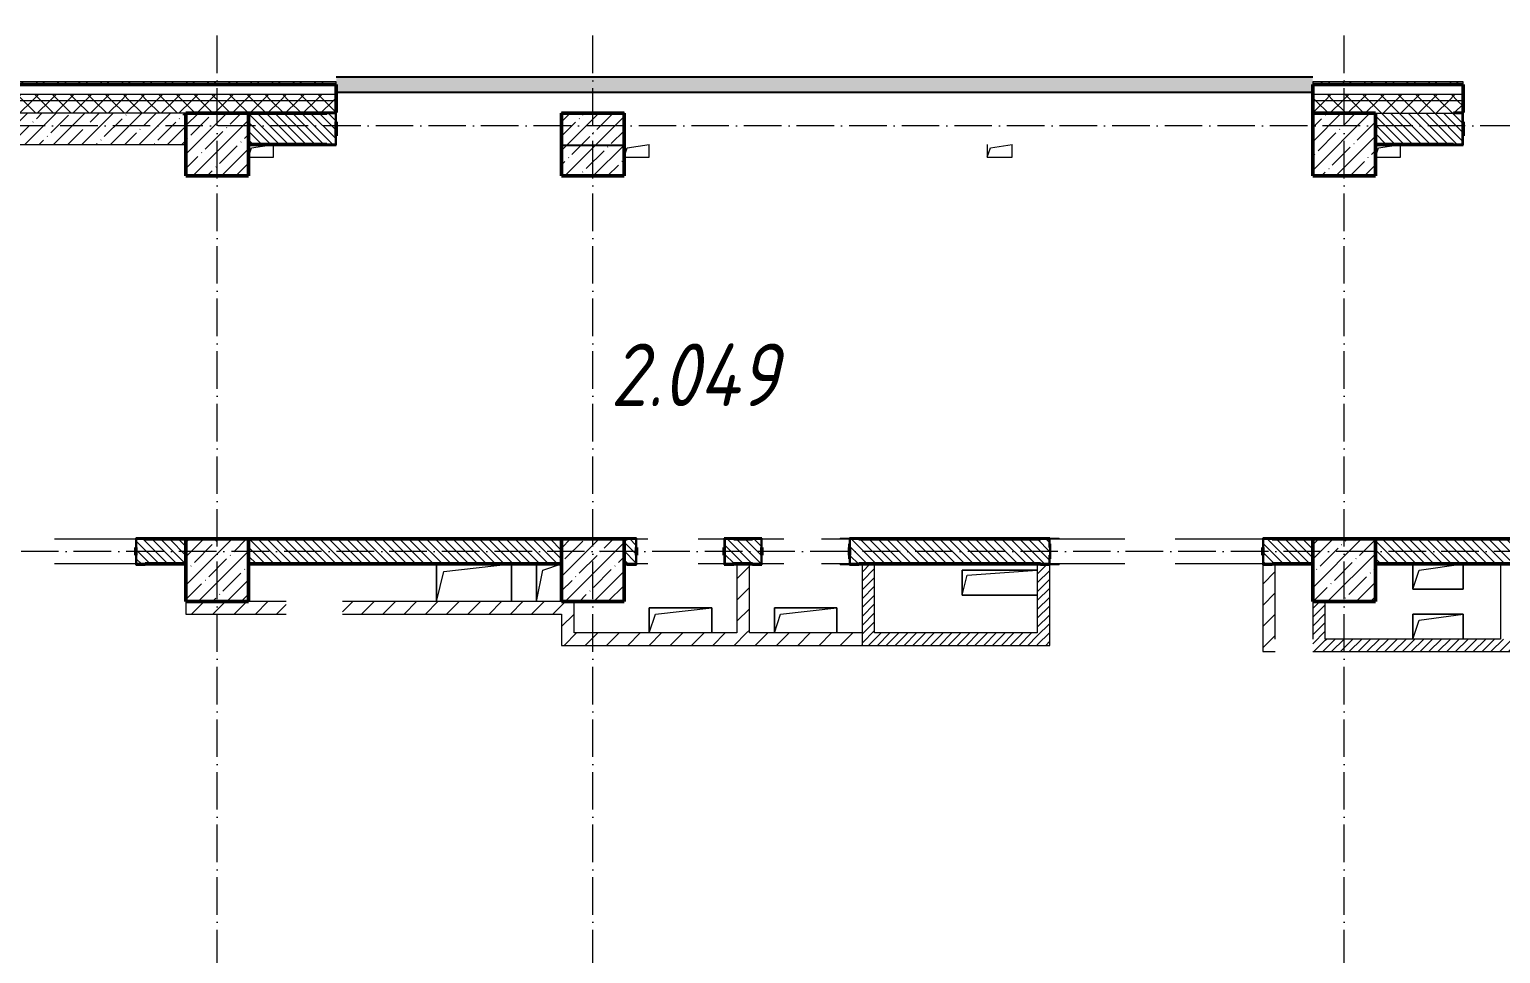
# Model space of a CAD drawing. Header units: millimetres. Extents: x -401725 to 250493, y 305116 to 802890.
# Drawn here: x 8958 to 20708, y 461785 to 469166 of the extents above; entities that cross this region are included whole.
import ezdxf

# ---------------------------------------------------------------- set-up
doc = ezdxf.new("R2010")
doc.units = ezdxf.units.MM
doc.linetypes.add('50_200_ШТРИХ_1Т_ш5_п1_п1_', pattern=[700, 500, -100, 0, -100])
doc.layers.add('$AUDIT_BAD_LAYER1', color=7, linetype='Continuous', plot=False)
for name, color, linetype, lineweight in [('A-FLOR-____-OTLN', 7, 'Continuous', 9), ('A-GENM-____-MCUT', 7, 'Continuous', 25), ('A-GENM-____-OTLN', 7, 'Continuous', 9), ('A-GENM-____-OTLN-1', 7, 'Continuous', 25), ('A-WALL-____-MCUT-1', 7, 'Continuous', 9), ('A-WALL-____-MCUT-2', 7, 'Continuous', 50), ('A-WALL-____-MCUT-3', 7, 'Continuous', 9), ('A-WALL-____-PATT-1', 7, 'Continuous', 9), ('A-WALL-FNSH-MCUT-1', 7, 'Continuous', 9), ('I-WALL-____-OTLN', 7, 'Continuous', 9), ('S-COLS-____-MCUT', 7, 'Continuous', 50), ('S-COLS-____-OTLN', 7, 'Continuous', 9), ('S-GRID-____-OTLN-1', 7, '50_200_ШТРИХ_1Т_ш5_п1_п1_', 9), ('Марки помещений', 7, 'Continuous', 9)]:
    doc.layers.add(name, color=color, linetype=linetype, lineweight=lineweight)
doc.styles.add('ISOCPEUR_I_3', font='isocpeui.ttf', dxfattribs={"width": 0.85, "height": 2.2})
pattern_1 = [(45, (-15591.66, 459015.94), (-70.71068, 70.71068), []), (135, (-15591.66, 459015.94), (-70.71068, -70.71068), [])]
pattern_2 = [(45, (-15591.66, 459015.94), (-114.04925, 114.04925), []), (45, (-15477.61, 459015.94), (-114.04925, 114.04925), [201.612, -40.322, 3.353, -36.97])]
pattern_3 = [(135, (-15591.663, 459015.94), (-35.35534, -35.35534), [])]
pattern_4 = [(45, (-15591.66, 459015.94), (-84.8528, 84.8528), [])]
pattern_5 = [(45, (-15591.663, 459015.94), (-35.35534, 35.35534), [])]

# ---------------------------------------------------------------- blocks, each defined once
blk = doc.blocks.new('BSC_Колонна _Прямоугольная - 500х500-V70-АР1_План отверстий 2 этажа в осях 1-64_А-ГГ')
at = {"layer": 'S-COLS-____-OTLN'}
h = blk.add_hatch(dxfattribs=at)
h.set_pattern_fill('FP_99', color=256, style=0, pattern_type=2)
h.set_pattern_definition([(45, (-29050, -5831.04), (-114.04925, 114.04925), []), (45, (-28935.95, -5831.04), (-114.04925, 114.04925), [201.613, -40.323, 3.353, -36.97])])
h.paths.add_polyline_path([(-250, -250), (250, -250), (250, 250), (-250, 250)], flags=0)
at = {"layer": 'S-COLS-____-MCUT'}
for p, q in [((250, 250), (-250, 250)), ((-250, 250), (-250, -250)), ((250, -250), (250, 250)), ((-250, -250), (250, -250))]:
    blk.add_line(p, q, dxfattribs=at)
blk = doc.blocks.new('BSC_Колонна _Прямоугольная - 500х500-V86-АР1_План отверстий 2 этажа в осях 1-64_А-ГГ')
at = {"layer": 'S-COLS-____-OTLN'}
h = blk.add_hatch(dxfattribs=at)
h.set_pattern_fill('FP_115', color=256, style=0, pattern_type=2)
h.set_pattern_definition([(45, (-26050, -5831.04), (-114.0493, 114.0493), []), (45, (-25935.95, -5831.04), (-114.0493, 114.0493), [201.613, -40.323, 3.353, -36.97])])
h.paths.add_polyline_path([(-250, -250), (250, -250), (250, 250), (-250, 250)], flags=0)
at = {"layer": 'S-COLS-____-MCUT'}
for p, q in [((250, 250), (-250, 250)), ((-250, 250), (-250, -250)), ((250, -250), (250, 250)), ((-250, -250), (250, -250))]:
    blk.add_line(p, q, dxfattribs=at)
blk = doc.blocks.new('BSC_Колонна _Прямоугольная - 500х500-V95-АР1_План отверстий 2 этажа в осях 1-64_А-ГГ')
at = {"layer": 'S-COLS-____-OTLN'}
h = blk.add_hatch(dxfattribs=at)
h.set_pattern_fill('FP_124', color=256, style=0, pattern_type=2)
h.set_pattern_definition([(45, (-35050, -5831.04), (-114.04925, 114.04925), []), (45, (-34935.95, -5831.04), (-114.04925, 114.04925), [201.613, -40.323, 3.353, -36.97])])
h.paths.add_polyline_path([(-250, -250), (250, -250), (250, 250), (-250, 250)], flags=0)
at = {"layer": 'S-COLS-____-MCUT'}
for p, q in [((250, 250), (-250, 250)), ((-250, 250), (-250, -250)), ((250, -250), (250, 250)), ((-250, -250), (250, -250))]:
    blk.add_line(p, q, dxfattribs=at)
blk = doc.blocks.new('BSC_Колонна _Прямоугольная - 500х500-V99-АР1_План отверстий 2 этажа в осях 1-64_А-ГГ')
at = {"layer": 'S-COLS-____-OTLN'}
h = blk.add_hatch(dxfattribs=at)
h.set_pattern_fill('FP_128', color=256, style=0, pattern_type=2)
h.set_pattern_definition([(45, (-26050, -9231.04), (-114.04925, 114.04925), []), (45, (-25935.95, -9231.04), (-114.04925, 114.04925), [201.613, -40.323, 3.353, -36.97])])
h.paths.add_polyline_path([(-250, -250), (250, -250), (250, 250), (-250, 250)], flags=0)
at = {"layer": 'S-COLS-____-MCUT'}
for p, q in [((250, 250), (-250, 250)), ((-250, 250), (-250, -250)), ((250, -250), (250, 250)), ((-250, -250), (250, -250))]:
    blk.add_line(p, q, dxfattribs=at)
blk = doc.blocks.new('Фахверк_СКБ_Уголок - 250_2700-27497298-АР1_План отверстий 2 этажа в осях 1-64_А-ГГ')
at = {"layer": 'A-GENM-____-MCUT'}
for p, q in [((200, 181), (125, 181)), ((125, 181), (125, 106)), ((131, 106), (131, 175)), ((131, 175), (200, 175)), ((200, 175), (200, 181)), ((125, 106), (131, 106)), ((131, -6), (125, -6)), ((125, -6), (125, -81)), ((125, -81), (200, -81)), ((131, -75), (131, -6)), ((200, -75), (131, -75)), ((200, -81), (200, -75))]:
    blk.add_line(p, q, dxfattribs=at)
blk = doc.blocks.new('Фахверк_СКБ_Уголок - 200_3960_зеркало-28268689-АР1_План отверстий 2 этажа в осях 1-64_А-ГГ')
at = {"layer": 'A-GENM-____-MCUT'}
for p, q in [((200, 156), (125, 156)), ((125, 156), (125, 81)), ((131, 81), (131, 150)), ((131, 150), (200, 150)), ((200, 150), (200, 156)), ((125, 81), (131, 81)), ((131, 19), (125, 19)), ((125, 19), (125, -56)), ((131, -50), (131, 19)), ((125, -56), (200, -56)), ((200, -50), (131, -50)), ((200, -56), (200, -50))]:
    blk.add_line(p, q, dxfattribs=at)
blk = doc.blocks.new('Фахверк_СКБ_Уголок - 200_3960-28268576-АР1_План отверстий 2 этажа в осях 1-64_А-ГГ')
at = {"layer": 'A-GENM-____-MCUT'}
for p, q in [((200, 156), (125, 156)), ((125, 156), (125, 81)), ((131, 81), (131, 150)), ((131, 150), (200, 150)), ((200, 150), (200, 156)), ((125, 81), (131, 81)), ((131, 19), (125, 19)), ((125, 19), (125, -56)), ((131, -50), (131, 19)), ((125, -56), (200, -56)), ((200, -50), (131, -50)), ((200, -56), (200, -50))]:
    blk.add_line(p, q, dxfattribs=at)
blk = doc.blocks.new('154_Стойка_СКБ_Уголок - СМ-2180_200-28268025-АР1_План отверстий 2 этажа в осях 1-64_А-ГГ')
at = {"layer": 'A-GENM-____-MCUT'}
for p, q in [((125, 156), (125, 81)), ((200, 156), (125, 156)), ((131, 81), (131, 150)), ((131, 150), (200, 150)), ((200, 150), (200, 156)), ((125, 81), (131, 81)), ((131, 19), (125, 19)), ((125, 19), (125, -56)), ((131, -50), (131, 19)), ((125, -56), (200, -56)), ((200, -50), (131, -50)), ((200, -56), (200, -50))]:
    blk.add_line(p, q, dxfattribs=at)
blk = doc.blocks.new('Стойка_Влож_Полоса боковая - Полоса-V142-АР1_План отверстий 2 этажа в осях 1-64_А-ГГ')
at = {"layer": 'A-GENM-____-OTLN'}
for p, q in [((-5, 60), (0, 60)), ((-5, -60), (-5, 60)), ((0, -60), (-5, -60))]:
    blk.add_line(p, q, dxfattribs=at)
blk = doc.blocks.new('Стойка_Влож_Уголок_Опорный - Уголок-28213941-АР1_План отверстий 2 этажа в осях 1-64_А-ГГ')
at = {"layer": 'A-GENM-____-OTLN'}
for p, q in [((-212, -6), (-212, 0)), ((0, 0), (0, -6)), ((-212, -75), (-212, -6)), ((-212, -6), (-206, -6)), ((-212, -75), (-206, -75)), ((-6, -6), (0, -6)), ((-6, -75), (0, -75)), ((0, -6), (0, -75))]:
    blk.add_line(p, q, dxfattribs=at)
blk = doc.blocks.new('154_Стойка_СКБ_Уголок - СМ-2480_200-28346303-АР1_План отверстий 2 этажа в осях 1-64_А-ГГ')
at = {"layer": 'A-GENM-____-MCUT'}
for p, q in [((125, 156), (125, 81)), ((200, 156), (125, 156)), ((131, 81), (131, 150)), ((131, 150), (200, 150)), ((200, 150), (200, 156)), ((125, 81), (131, 81)), ((131, 19), (125, 19)), ((125, 19), (125, -56)), ((131, -50), (131, 19)), ((125, -56), (200, -56)), ((200, -50), (131, -50)), ((200, -56), (200, -50))]:
    blk.add_line(p, q, dxfattribs=at)
blk = doc.blocks.new('Стойка_Влож_Полоса боковая - Полоса-28213942-АР1_План отверстий 2 этажа в осях 1-64_А-ГГ')
at = {"layer": 'A-GENM-____-OTLN'}
for p, q in [((-5, 60), (0, 60)), ((-5, -60), (-5, 60)), ((0, 31), (0, -31)), ((0, -60), (-5, -60))]:
    blk.add_line(p, q, dxfattribs=at)
blk = doc.blocks.new('AR_Отверстие прямоугольное _в плите_ - AR_Отверстие прямоугольное _в плите_-V147-АР1_План отверстий 2 этажа в осях 1-64_А-ГГ')
at = {"layer": 'A-GENM-____-OTLN'}
for p, q in [((250, 100), (-250, 100)), ((-250, 100), (-250, -100)), ((-250, -100), (-200, 50)), ((-200, 50), (250, 100)), ((250, -100), (250, 100))]:
    blk.add_line(p, q, dxfattribs=at)
blk = doc.blocks.new('AR_Отверстие прямоугольное _в плите_ - AR_Отверстие прямоугольное _в плите_-30459223-АР1_План отверстий 2 этажа в осях 1-64_А-ГГ')
at = {"layer": 'A-GENM-____-OTLN'}
for p, q in [((-200, 100), (-200, -100)), ((-200, -100), (-150, 50)), ((-150, 50), (200, 100)), ((200, -100), (200, 100)), ((-200, -100), (200, -100))]:
    blk.add_line(p, q, dxfattribs=at)
blk = doc.blocks.new('AR_Отверстие прямоугольное _в плите_ - AR_Отверстие прямоугольное _в плите_-V157-АР1_План отверстий 2 этажа в осях 1-64_А-ГГ')
at = {"layer": 'A-GENM-____-OTLN'}
for p, q in [((300, 100), (-300, 100)), ((-300, 100), (-300, -100)), ((-300, -100), (-260, 60)), ((-260, 60), (300, 100)), ((-300, -100), (300, -100))]:
    blk.add_line(p, q, dxfattribs=at)
blk = doc.blocks.new('AR_Отверстие прямоугольное _в плите_ - AR_Отверстие прямоугольное _в плите_-V166-АР1_План отверстий 2 этажа в осях 1-64_А-ГГ')
at = {"layer": 'A-GENM-____-OTLN'}
for p, q in [((-100, -50), (-75, 25)), ((-75, 25), (100, 50)), ((100, -50), (100, 50)), ((-100, -50), (100, -50))]:
    blk.add_line(p, q, dxfattribs=at)
blk = doc.blocks.new('AR_Отверстие прямоугольное _в плите_ - AR_Отверстие прямоугольное _в плите_-V171-АР1_План отверстий 2 этажа в осях 1-64_А-ГГ')
at = {"layer": 'A-GENM-____-OTLN'}
for p, q in [((-100, 50), (-100, -50)), ((-100, -50), (-75, 25)), ((-75, 25), (100, 50)), ((100, -50), (100, 50)), ((-100, -50), (100, -50))]:
    blk.add_line(p, q, dxfattribs=at)
blk = doc.blocks.new('AR_Отверстие прямоугольное _в плите_ - AR_Отверстие прямоугольное _в плите_-V178-АР1_План отверстий 2 этажа в осях 1-64_А-ГГ')
at = {"layer": 'A-GENM-____-OTLN'}
for p, q in [((-100, 150), (-100, -150)), ((-50, 100), (100, 150)), ((-100, -150), (-50, 100))]:
    blk.add_line(p, q, dxfattribs=at)
blk = doc.blocks.new('AR_Отверстие прямоугольное _в плите_ - AR_Отверстие прямоугольное _в плите_-V179-АР1_План отверстий 2 этажа в осях 1-64_А-ГГ')
at = {"layer": 'A-GENM-____-OTLN'}
for p, q in [((200, 100), (-200, 100)), ((-200, 100), (-200, -100)), ((-200, -100), (-150, 50)), ((-150, 50), (200, 100)), ((200, -100), (200, 100))]:
    blk.add_line(p, q, dxfattribs=at)
blk = doc.blocks.new('AR_Отверстие прямоугольное _в плите_ - AR_Отверстие прямоугольное _в плите_-V182-АР1_План отверстий 2 этажа в осях 1-64_А-ГГ')
at = {"layer": 'A-GENM-____-OTLN'}
for p, q in [((-300, 150), (-300, -150)), ((-240, 90), (300, 150)), ((300, -150), (300, 150)), ((-300, -150), (-240, 90))]:
    blk.add_line(p, q, dxfattribs=at)
blk = doc.blocks.new('2этаж')
at = {"layer": 'S-GRID-____-OTLN-1', "color": 251, "ltscale": 0.6, "true_color": 0x636466}
for p, q in [((10458.3, 454533.3), (10458.3, 469166.5)), ((13458.3, 454533.3), (13458.3, 469166.5)), ((19458.3, 454533.3), (19458.3, 469166.5)), ((88482.7, 468397), (-20037.2, 468397)), ((74727.1, 464997), (-20260.4, 464997))]:
    blk.add_line(p, q, dxfattribs=at)

msp = doc.modelspace()

# ---------------------------------------------------------------- hatches: boundary and pattern name
at = {"layer": '$AUDIT_BAD_LAYER1'}
for points in [[(19208.3366, 468665.983), (19208.3366, 468783.983), (11408.3366, 468783.983), (11408.3366, 468665.983), (16209.0042, 468665.983)], [(19208.3366, 468663.983), (19208.3366, 468665.983), (11408.3366, 468665.983), (11408.3366, 468663.983), (16209.0042, 468663.983)]]:
    msp.add_hatch(color=256, dxfattribs=at).paths.add_polyline_path(points, flags=0)
at = {"layer": 'A-WALL-____-PATT-1'}
h = msp.add_hatch(dxfattribs=at)
h.set_pattern_fill('FP_3', color=256, style=0, pattern_type=2)
h.set_pattern_definition([(45, (-15591.66, 459015.94), (-85.5366, 85.5366), []), (45, (-15534.64, 459015.94), (-85.5366, 85.5366), [])])
h.paths.add_polyline_path([(22723.3366, 468726.983), (22723.3366, 468746.983), (22208.3366, 468746.983), (22208.3366, 468726.983)], flags=0)
h.paths.add_polyline_path([(20408.3366, 468726.983), (20408.3366, 468746.983), (19208.3366, 468746.983), (19208.3366, 468726.983), (19743.9328, 468726.983)], flags=0)
h.paths.add_polyline_path([(11408.3366, 468726.983), (11408.3366, 468746.983), (8258.3366, 468746.983), (8258.3366, 468726.983), (9139.1471, 468726.983)], flags=0)
h = msp.add_hatch(dxfattribs=at)
h.set_pattern_fill('FP_1', color=256, style=0, pattern_type=2)
h.set_pattern_definition(pattern_1)
h.paths.add_polyline_path([(58758.3366, 468596.983), (58758.3366, 468646.983), (52408.3366, 468646.983), (52408.3366, 468596.983), (58628.1471, 468596.983)], flags=0)
h.paths.add_polyline_path([(49790.8257, 468596.983), (50608.3366, 468596.983), (50608.3366, 468646.983), (49408.3366, 468646.983), (49408.3366, 468596.983)], flags=0)
h.paths.add_polyline_path([(47608.3366, 468596.983), (47608.3366, 468646.983), (46408.3366, 468646.983), (46408.3366, 468596.983), (47139.6293, 468596.983)], flags=0)
h.paths.add_polyline_path([(44608.3366, 468596.983), (44608.3366, 468646.983), (43408.3366, 468646.983), (43408.3366, 468596.983), (44488.4328, 468596.983)], flags=0)
h.paths.add_polyline_path([(41608.3366, 468596.983), (41608.3366, 468646.983), (40408.3366, 468646.983), (40408.3366, 468596.983), (40953.5042, 468596.983)], flags=0)
h.paths.add_polyline_path([(37408.3366, 468596.983), (38608.3366, 468596.983), (38608.3366, 468646.983), (37408.3366, 468646.983)], flags=0)
h.paths.add_polyline_path([(34408.3366, 468596.983), (35608.3366, 468596.983), (35608.3366, 468646.983), (34408.3366, 468646.983)], flags=0)
h.paths.add_polyline_path([(32116.1828, 468596.983), (32608.3366, 468596.983), (32608.3366, 468646.983), (31408.3366, 468646.983), (31408.3366, 468596.983)], flags=0)
h.paths.add_polyline_path([(29608.3366, 468596.983), (29608.3366, 468646.983), (28408.3366, 468646.983), (28408.3366, 468596.983), (28581.2542, 468596.983)], flags=0)
h.paths.add_polyline_path([(26608.3366, 468596.983), (26608.3366, 468646.983), (25408.3366, 468646.983), (25408.3366, 468596.983), (25930.0578, 468596.983)], flags=0)
h.paths.add_polyline_path([(22208.3366, 468596.983), (23608.3366, 468596.983), (23608.3366, 468646.983), (22208.3366, 468646.983)], flags=0)
h.paths.add_polyline_path([(20408.3366, 468596.983), (20408.3366, 468646.983), (19208.3366, 468646.983), (19208.3366, 468596.983), (19743.9328, 468596.983)], flags=0)
h.paths.add_polyline_path([(11408.3366, 468596.983), (11408.3366, 468646.983), (8238.3366, 468646.983), (8238.3366, 468596.983), (9139.1471, 468596.983)], flags=0)
h = msp.add_hatch(dxfattribs=at)
h.set_pattern_fill('FP_1', color=256, style=0, pattern_type=2)
h.set_pattern_definition(pattern_1)
h.paths.add_polyline_path([(58758.3366, 468496.983), (58758.3366, 468596.983), (52408.3366, 468596.983), (52408.3366, 468502.983), (52483.3366, 468502.983), (52483.3366, 468496.983), (58628.1471, 468496.983)], flags=0)
h.paths.add_polyline_path([(49790.8257, 468496.983), (50533.3366, 468496.983), (50533.3366, 468502.983), (50608.3366, 468502.983), (50608.3366, 468596.983), (49408.3366, 468596.983), (49408.3366, 468502.983), (49483.3366, 468502.983), (49483.3366, 468496.983)], flags=0)
h.paths.add_polyline_path([(47533.3366, 468496.983), (47533.3366, 468502.983), (47608.3366, 468502.983), (47608.3366, 468596.983), (46408.3366, 468596.983), (46408.3366, 468502.983), (46483.3366, 468502.983), (46483.3366, 468496.983), (47258.3366, 468496.983)], flags=0)
h.paths.add_polyline_path([(43758.3366, 468496.983), (44533.3366, 468496.983), (44533.3366, 468502.983), (44608.3366, 468502.983), (44608.3366, 468596.983), (43408.3366, 468596.983), (43408.3366, 468502.983), (43483.3366, 468502.983), (43483.3366, 468496.983), (43604.7007, 468496.983)], flags=0)
h.paths.add_polyline_path([(40953.5042, 468496.983), (41533.3366, 468496.983), (41533.3366, 468502.983), (41608.3366, 468502.983), (41608.3366, 468596.983), (40408.3366, 468596.983), (40408.3366, 468502.983), (40483.3366, 468502.983), (40483.3366, 468496.983)], flags=0)
h.paths.add_polyline_path([(38258.3366, 468496.983), (38533.3366, 468496.983), (38533.3366, 468502.983), (38608.3366, 468502.983), (38608.3366, 468596.983), (37408.3366, 468596.983), (37408.3366, 468502.983), (37483.3366, 468502.983), (37483.3366, 468496.983), (37758.3366, 468496.983)], flags=0)
h.paths.add_polyline_path([(35258.3366, 468496.983), (35533.3366, 468496.983), (35533.3366, 468502.983), (35608.3366, 468502.983), (35608.3366, 468596.983), (34408.3366, 468596.983), (34408.3366, 468502.983), (34483.3366, 468502.983), (34483.3366, 468496.983), (34767.3792, 468496.983)], flags=0)
h.paths.add_polyline_path([(32533.3366, 468496.983), (32533.3366, 468502.983), (32608.3366, 468502.983), (32608.3366, 468596.983), (31408.3366, 468596.983), (31408.3366, 468502.983), (31483.3366, 468502.983), (31483.3366, 468496.983), (32116.1828, 468496.983)], flags=0)
h.paths.add_polyline_path([(29533.3366, 468496.983), (29533.3366, 468502.983), (29608.3366, 468502.983), (29608.3366, 468596.983), (28408.3366, 468596.983), (28408.3366, 468502.983), (28483.3366, 468502.983), (28483.3366, 468496.983), (29258.3366, 468496.983)], flags=0)
h.paths.add_polyline_path([(25483.3366, 468496.983), (26533.3366, 468496.983), (26533.3366, 468502.983), (26608.3366, 468502.983), (26608.3366, 468596.983), (25408.3366, 468596.983), (25408.3366, 468502.983), (25483.3366, 468502.983)], flags=0)
h.paths.add_polyline_path([(23258.3366, 468496.983), (23533.3366, 468496.983), (23533.3366, 468502.983), (23608.3366, 468502.983), (23608.3366, 468596.983), (22208.3366, 468596.983), (22208.3366, 468496.983), (22708.3366, 468496.983)], flags=0)
h.paths.add_polyline_path([(19743.9328, 468496.983), (20333.3366, 468496.983), (20333.3366, 468502.983), (20408.3366, 468502.983), (20408.3366, 468596.983), (19208.3366, 468596.983), (19208.3366, 468496.983), (19708.3366, 468496.983)], flags=0)
h.paths.add_polyline_path([(11333.3366, 468496.983), (11333.3366, 468502.983), (11408.3366, 468502.983), (11408.3366, 468596.983), (8238.3366, 468596.983), (8238.3366, 468496.983), (10708.3366, 468496.983)], flags=0)
h = msp.add_hatch(dxfattribs=at)
h.set_pattern_fill('FP_25', color=256, style=0, pattern_type=2)
h.set_pattern_definition(pattern_2)
h.paths.add_polyline_path([(10208.3366, 468246.983), (10208.3366, 468496.983), (7958.3366, 468496.983), (7958.3366, 468246.983), (9139.1471, 468246.983)], flags=0)
h = msp.add_hatch(dxfattribs=at)
h.set_pattern_fill('FP_6', color=256, style=0, pattern_type=2)
h.set_pattern_definition(pattern_3)
h.paths.add_polyline_path([(11333.3366, 468246.983), (11402.3366, 468246.983), (11402.3366, 468315.983), (11408.3366, 468315.983), (11408.3366, 468427.983), (11402.3366, 468427.983), (11402.3366, 468496.983), (10708.3366, 468496.983), (10708.3366, 468246.983)], flags=0)
h = msp.add_hatch(dxfattribs=at)
h.set_pattern_fill('FP_6', color=256, style=0, pattern_type=2)
h.set_pattern_definition(pattern_3)
h.paths.add_polyline_path([(19708.3366, 468246.983), (20402.3366, 468246.983), (20402.3366, 468315.983), (20408.3366, 468315.983), (20408.3366, 468427.983), (20402.3366, 468427.983), (20402.3366, 468496.983), (19708.3366, 468496.983)], flags=0)
h = msp.add_hatch(dxfattribs=at)
h.set_pattern_fill('FP_6', color=256, style=0, pattern_type=2)
h.set_pattern_definition(pattern_3)
h.paths.add_polyline_path([(9814.3366, 464896.983), (10208.3366, 464896.983), (10208.3366, 465096.983), (9814.3366, 465096.983), (9814.3366, 465027.983), (9808.3366, 465027.983), (9808.3366, 464965.983), (9814.3366, 464965.983), (9814.3366, 464899.983)], flags=0)
h.paths.add_polyline_path([(8033.3366, 464896.983), (8102.3366, 464896.983), (8102.3366, 464965.983), (8108.3366, 464965.983), (8108.3366, 465027.983), (8102.3366, 465027.983), (8102.3366, 465096.983), (7258.3366, 465096.983), (7258.3366, 464896.983), (7371.6828, 464896.983)], flags=0)
h.paths.add_polyline_path([(6708.3366, 464896.983), (6858.3366, 464896.983), (6858.3366, 465096.983), (6708.3366, 465096.983)], flags=0)
h = msp.add_hatch(dxfattribs=at)
h.set_pattern_fill('FP_6', color=256, style=0, pattern_type=2)
h.set_pattern_definition(pattern_3)
h.paths.add_polyline_path([(13208.3366, 464896.983), (13208.3366, 465096.983), (10708.3366, 465096.983), (10708.3366, 464896.983), (12674.0756, 464896.983)], flags=0)
h = msp.add_hatch(dxfattribs=at)
h.set_pattern_fill('FP_6', color=256, style=0, pattern_type=2)
h.set_pattern_definition(pattern_3)
h.paths.add_polyline_path([(18883.3366, 464896.983), (19208.3366, 464896.983), (19208.3366, 465096.983), (18814.3366, 465096.983), (18814.3366, 465027.983), (18808.3366, 465027.983), (18808.3366, 464965.983), (18814.3366, 464965.983), (18814.3366, 464896.983)], flags=0)
h.paths.add_polyline_path([(17033.3366, 464896.983), (17102.3366, 464896.983), (17102.3366, 464965.983), (17108.3366, 464965.983), (17108.3366, 465027.983), (17102.3366, 465027.983), (17102.3366, 465096.983), (15514.3366, 465096.983), (15514.3366, 465027.983), (15508.3366, 465027.983), (15508.3366, 464965.983), (15514.3366, 464965.983), (15514.3366, 464896.983), (16209.0042, 464896.983)], flags=0)
h.paths.add_polyline_path([(14514.3366, 464896.983), (14802.3366, 464896.983), (14802.3366, 464965.983), (14808.3366, 464965.983), (14808.3366, 465027.983), (14802.3366, 465027.983), (14802.3366, 465096.983), (14514.3366, 465096.983), (14514.3366, 465027.983), (14508.3366, 465027.983), (14508.3366, 464965.983), (14514.3366, 464965.983), (14514.3366, 464900.983)], flags=0)
h.paths.add_polyline_path([(13708.3366, 464896.983), (13802.3366, 464896.983), (13802.3366, 464965.983), (13808.3366, 464965.983), (13808.3366, 465027.983), (13802.3366, 465027.983), (13802.3366, 465096.983), (13708.3366, 465096.983), (13708.3366, 464990.983)], flags=0)
h = msp.add_hatch(dxfattribs=at)
h.set_pattern_fill('FP_6', color=256, style=0, pattern_type=2)
h.set_pattern_definition(pattern_3)
h.paths.add_polyline_path([(22208.3366, 464896.983), (22208.3366, 465096.983), (19708.3366, 465096.983), (19708.3366, 464896.983), (19743.9328, 464896.983)], flags=0)
h = msp.add_hatch(dxfattribs=at)
h.set_pattern_fill('FP_4', color=256, style=0, pattern_type=2)
h.set_pattern_definition(pattern_4)
h.paths.add_polyline_path([(14708.3366, 464346.983), (14708.3366, 464896.983), (14608.3366, 464896.983), (14608.3366, 464346.983)], flags=0)
h = msp.add_hatch(dxfattribs=at)
h.set_pattern_fill('FP_5', color=256, style=0, pattern_type=2)
h.set_pattern_definition(pattern_5)
h.paths.add_polyline_path([(15708.3366, 464246.983), (15708.3366, 464896.983), (15608.3366, 464896.983), (15608.3366, 464246.983)], flags=0)
h = msp.add_hatch(dxfattribs=at)
h.set_pattern_fill('FP_5', color=256, style=0, pattern_type=2)
h.set_pattern_definition(pattern_5)
h.paths.add_polyline_path([(17108.3366, 464246.983), (17107.2457, 464890.983), (17033.3366, 464890.983), (17033.3366, 464896.983), (17008.3366, 464896.983), (17008.3366, 464246.983)], flags=0)
h = msp.add_hatch(dxfattribs=at)
h.set_pattern_fill('FP_4', color=256, style=0, pattern_type=2)
h.set_pattern_definition(pattern_4)
h.paths.add_polyline_path([(18908.3366, 464296.983), (18908.3366, 464896.983), (18883.3366, 464896.983), (18883.3366, 464890.983), (18808.3366, 464890.983), (18808.3366, 464296.983), (18883.3366, 464296.983)], flags=0)
h = msp.add_hatch(dxfattribs=at)
h.set_pattern_fill('FP_4', color=256, style=0, pattern_type=2)
h.set_pattern_definition(pattern_4)
h.paths.add_polyline_path([(11008.3366, 464496.983), (11008.3366, 464596.983), (10208.3366, 464596.983), (10208.3366, 464496.983), (10708.3366, 464496.983)], flags=0)
h.paths.add_polyline_path([(11458.3366, 464496.983), (13308.3366, 464496.983), (13308.3366, 464596.983), (11458.3366, 464596.983), (11458.3366, 464555.3163)], flags=0)
h = msp.add_hatch(dxfattribs=at)
h.set_pattern_fill('FP_5', color=256, style=0, pattern_type=2)
h.set_pattern_definition(pattern_5)
h.paths.add_polyline_path([(19308.3366, 464196.983), (19308.3366, 464596.983), (19208.3366, 464596.983), (19208.3366, 464196.983)], flags=0)
h = msp.add_hatch(dxfattribs=at)
h.set_pattern_fill('FP_4', color=256, style=0, pattern_type=2)
h.set_pattern_definition(pattern_4)
h.paths.add_polyline_path([(13308.3366, 464346.983), (13308.3366, 464496.983), (13208.3366, 464496.983), (13208.3366, 464346.983)], flags=0)
h = msp.add_hatch(dxfattribs=at)
h.set_pattern_fill('FP_4', color=256, style=0, pattern_type=2)
h.set_pattern_definition(pattern_4)
h.paths.add_polyline_path([(14441.5399, 464246.983), (15608.3366, 464246.983), (15608.3366, 464346.983), (13208.3366, 464346.983), (13208.3366, 464246.983)], flags=0)
h = msp.add_hatch(dxfattribs=at)
h.set_pattern_fill('FP_5', color=256, style=0, pattern_type=2)
h.set_pattern_definition(pattern_5)
h.paths.add_polyline_path([(17008.3366, 464246.983), (17008.3366, 464346.983), (15708.3366, 464346.983), (15708.3366, 464246.983), (16209.0042, 464246.983)], flags=0)
h = msp.add_hatch(dxfattribs=at)
h.set_pattern_fill('FP_4', color=256, style=0, pattern_type=2)
h.set_pattern_definition(pattern_4)
h.paths.add_polyline_path([(18808.3366, 464196.983), (18908.3366, 464196.983), (18908.3366, 464296.983), (18808.3366, 464296.983)], flags=0)
h = msp.add_hatch(dxfattribs=at)
h.set_pattern_fill('FP_5', color=256, style=0, pattern_type=2)
h.set_pattern_definition(pattern_5)
h.paths.add_polyline_path([(20808.3366, 464196.983), (20808.3366, 464296.983), (19308.3366, 464296.983), (19308.3366, 464196.983), (19743.9328, 464196.983)], flags=0)
at = {"layer": 'S-COLS-____-OTLN'}
h = msp.add_hatch(dxfattribs=at)
h.set_pattern_fill('FP_25', color=256, style=0, pattern_type=2)
h.set_pattern_definition(pattern_2)
h.paths.add_polyline_path([(13208.3366, 467996.983), (13708.3366, 467996.983), (13708.3366, 468496.983), (13208.3366, 468496.983)], flags=0)
h = msp.add_hatch(dxfattribs=at)
h.set_pattern_fill('FP_25', color=256, style=0, pattern_type=2)
h.set_pattern_definition(pattern_2)
h.paths.add_polyline_path([(19208.3366, 467996.983), (19708.3366, 467996.983), (19708.3366, 468496.983), (19208.3366, 468496.983)], flags=0)

# ---------------------------------------------------------------- linework, layer by layer
at = {"layer": '$AUDIT_BAD_LAYER1'}
for p, q in [((19208.3366, 468783.983), (11408.3366, 468783.983)), ((11408.3366, 468665.983), (19208.3366, 468665.983)), ((19208.3366, 468663.983), (11408.3366, 468663.983))]:
    msp.add_line(p, q, dxfattribs=at)
msp.add_lwpolyline([(13208.3366, 468240.983), (13708.3366, 468240.983), (13708.3366, 468496.983), (13208.3366, 468496.983)], close=True)
at = {"layer": 'A-FLOR-____-OTLN'}
for p, q in [((12208.3366, 464596.983), (12208.3366, 464896.983)), ((12808.3366, 464896.983), (12808.3366, 464596.983)), ((13008.3366, 464596.983), (13008.3366, 464896.983)), ((16408.3366, 464846.983), (17008.3366, 464846.983)), ((16408.3366, 464646.983), (16408.3366, 464846.983)), ((20008.3366, 464696.983), (20008.3366, 464896.983)), ((20408.3366, 464896.983), (20408.3366, 464696.983)), ((17008.3366, 464646.983), (16408.3366, 464646.983)), ((20408.3366, 464696.983), (20008.3366, 464696.983)), ((13908.3366, 464546.983), (14408.3366, 464546.983)), ((13908.3366, 464346.983), (13908.3366, 464546.983)), ((14408.3366, 464546.983), (14408.3366, 464346.983)), ((14908.3366, 464546.983), (15408.3366, 464546.983)), ((14908.3366, 464346.983), (14908.3366, 464546.983)), ((15408.3366, 464546.983), (15408.3366, 464346.983)), ((20008.3366, 464496.983), (20408.3366, 464496.983)), ((20008.3366, 464296.983), (20008.3366, 464496.983)), ((20408.3366, 464496.983), (20408.3366, 464296.983))]:
    msp.add_line(p, q, dxfattribs=at)
at = {"layer": 'A-WALL-____-MCUT-1'}
for p, q in [((10208.3366, 468496.983), (7058.3366, 468496.983)), ((7058.3366, 468246.983), (10208.3366, 468246.983))]:
    msp.add_line(p, q, dxfattribs=at)
at = {"layer": 'A-WALL-____-MCUT-2'}
for p, q in [((11408.3366, 468726.983), (8238.3366, 468726.983)), ((11408.3366, 468502.983), (11408.3366, 468726.983)), ((20408.3366, 468726.983), (19208.3366, 468726.983)), ((19208.3366, 468726.983), (19208.3366, 468496.983)), ((20408.3366, 468502.983), (20408.3366, 468726.983)), ((10708.3366, 468496.983), (11333.3366, 468496.983)), ((19208.3366, 468496.983), (19708.3366, 468496.983)), ((19708.3366, 468496.983), (19708.3366, 468246.983)), ((11408.3366, 468315.983), (11408.3366, 468427.983)), ((20408.3366, 468315.983), (20408.3366, 468427.983)), ((10708.3366, 468246.983), (11333.3366, 468246.983)), ((19708.3366, 468246.983), (20333.3366, 468246.983)), ((10208.3366, 465096.983), (9883.3366, 465096.983)), ((13208.3366, 465096.983), (10708.3366, 465096.983)), ((13733.3366, 465096.983), (13708.3366, 465096.983)), ((14733.3366, 465096.983), (14583.3366, 465096.983)), ((17033.3366, 465096.983), (15583.3366, 465096.983)), ((19208.3366, 465096.983), (18883.3366, 465096.983)), ((22208.3366, 465096.983), (19708.3366, 465096.983)), ((9808.3366, 465027.983), (9808.3366, 464965.983)), ((13808.3366, 464965.983), (13808.3366, 465027.983)), ((14508.3366, 465027.983), (14508.3366, 464965.983)), ((14808.3366, 464965.983), (14808.3366, 465027.983)), ((15508.3366, 465027.983), (15508.3366, 464965.983)), ((18808.3366, 465027.983), (18808.3366, 464965.983)), ((9883.3366, 464896.983), (10208.3366, 464896.983)), ((10708.3366, 464896.983), (13208.3366, 464896.983)), ((13708.3366, 464896.983), (13733.3366, 464896.983)), ((14583.3366, 464896.983), (14733.3366, 464896.983)), ((15583.3366, 464896.983), (17033.3366, 464896.983)), ((18883.3366, 464896.983), (19208.3366, 464896.983)), ((19708.3366, 464896.983), (22208.3366, 464896.983))]:
    msp.add_line(p, q, dxfattribs=at)
at = {"layer": 'A-WALL-____-MCUT-3'}
for p, q in [((11408.3366, 468646.983), (8238.3366, 468646.983)), ((11408.3366, 468596.983), (8238.3366, 468596.983)), ((20408.3366, 468646.983), (19208.3366, 468646.983)), ((20408.3366, 468596.983), (19208.3366, 468596.983)), ((19708.3366, 468496.983), (20333.3366, 468496.983))]:
    msp.add_line(p, q, dxfattribs=at)
at = {"layer": 'A-WALL-FNSH-MCUT-1'}
for p, q in [((11408.3366, 468746.983), (8258.3366, 468746.983)), ((11408.3366, 468726.983), (11408.3366, 468746.983)), ((11408.3366, 468726.983), (11408.3366, 468726.983)), ((20408.3366, 468746.983), (19208.3366, 468746.983)), ((19208.3366, 468746.983), (19208.3366, 468726.983)), ((20408.3366, 468726.983), (20408.3366, 468746.983)), ((20408.3366, 468726.983), (20408.3366, 468726.983)), ((14608.3366, 464896.983), (14608.3366, 464346.983)), ((14708.3366, 464346.983), (14708.3366, 464896.983)), ((15608.3366, 464896.983), (15608.3366, 464246.983)), ((15708.3366, 464346.983), (15708.3366, 464896.983)), ((17008.3366, 464896.983), (17008.3366, 464346.983)), ((17108.3366, 464246.983), (17108.3366, 464890.983)), ((18808.3366, 464890.983), (18808.3366, 464196.983)), ((18908.3366, 464296.983), (18908.3366, 464896.983)), ((20708.3366, 464896.983), (20708.3366, 464296.983)), ((10208.3366, 464596.983), (10208.3366, 464496.983)), ((11008.3366, 464596.983), (10708.3366, 464596.983)), ((13208.3366, 464596.983), (11458.3366, 464596.983)), ((13308.3366, 464346.983), (13308.3366, 464596.983)), ((19208.3366, 464596.983), (19208.3366, 464296.983)), ((19308.3366, 464296.983), (19308.3366, 464596.983)), ((10208.3366, 464496.983), (11008.3366, 464496.983)), ((11458.3366, 464496.983), (13208.3366, 464496.983)), ((13208.3366, 464496.983), (13208.3366, 464246.983)), ((13208.3366, 464246.983), (17108.3366, 464246.983)), ((14608.3366, 464346.983), (13308.3366, 464346.983)), ((15608.3366, 464346.983), (14708.3366, 464346.983)), ((17008.3366, 464346.983), (15708.3366, 464346.983)), ((20708.3366, 464296.983), (19308.3366, 464296.983)), ((18808.3366, 464196.983), (18908.3366, 464196.983)), ((19208.3366, 464196.983), (22708.3366, 464196.983))]:
    msp.add_line(p, q, dxfattribs=at)
at = {"layer": 'I-WALL-____-OTLN'}
for p, q in [((9158.3366, 465096.983), (9808.3366, 465096.983)), ((13808.3366, 465096.983), (13898.3366, 465096.983)), ((14298.3366, 465096.983), (14508.3366, 465096.983)), ((14808.3366, 465096.983), (14983.3366, 465096.983)), ((15283.3366, 465096.983), (15508.3366, 465096.983)), ((17108.3366, 465096.983), (17708.3366, 465096.983)), ((18108.3366, 465096.983), (18808.3366, 465096.983)), ((9808.3366, 464896.983), (9158.3366, 464896.983)), ((13898.3366, 464896.983), (13808.3366, 464896.983)), ((14508.3366, 464896.983), (14298.3366, 464896.983)), ((14983.3366, 464896.983), (14808.3366, 464896.983)), ((15508.3366, 464896.983), (15283.3366, 464896.983)), ((17708.3366, 464896.983), (17108.3366, 464896.983)), ((18808.3366, 464896.983), (18108.3366, 464896.983))]:
    msp.add_line(p, q, dxfattribs=at)
at = {"layer": 'S-COLS-____-MCUT'}
for p, q in [((13708.3366, 468496.983), (13208.3366, 468496.983)), ((13208.3366, 468496.983), (13208.3366, 467996.983)), ((13708.3366, 467996.983), (13708.3366, 468496.983)), ((19708.3366, 468496.983), (19208.3366, 468496.983)), ((19208.3366, 468496.983), (19208.3366, 467996.983)), ((19708.3366, 467996.983), (19708.3366, 468496.983)), ((13208.3366, 467996.983), (13708.3366, 467996.983)), ((19208.3366, 467996.983), (19708.3366, 467996.983))]:
    msp.add_line(p, q, dxfattribs=at)

# ---------------------------------------------------------------- block references
at = {"color": 18, "true_color": 0x000000}
msp.add_blockref('2этаж', (0, 0), dxfattribs=at)
at = {"layer": 'A-GENM-____-OTLN'}
for name, p in [('AR_Отверстие прямоугольное _в плите_ - AR_Отверстие прямоугольное _в плите_-V166-АР1_План отверстий 2 этажа в осях 1-64_А-ГГ', (10808.3366, 468196.983)), ('AR_Отверстие прямоугольное _в плите_ - AR_Отверстие прямоугольное _в плите_-V166-АР1_План отверстий 2 этажа в осях 1-64_А-ГГ', (13808.3366, 468196.983)), ('AR_Отверстие прямоугольное _в плите_ - AR_Отверстие прямоугольное _в плите_-V171-АР1_План отверстий 2 этажа в осях 1-64_А-ГГ', (16708.3366, 468196.983)), ('AR_Отверстие прямоугольное _в плите_ - AR_Отверстие прямоугольное _в плите_-V166-АР1_План отверстий 2 этажа в осях 1-64_А-ГГ', (19808.3366, 468196.983)), ('Стойка_Влож_Полоса боковая - Полоса-V142-АР1_План отверстий 2 этажа в осях 1-64_А-ГГ', (15508.3366, 464996.983)), ('AR_Отверстие прямоугольное _в плите_ - AR_Отверстие прямоугольное _в плите_-V182-АР1_План отверстий 2 этажа в осях 1-64_А-ГГ', (12508.3366, 464746.983)), ('AR_Отверстие прямоугольное _в плите_ - AR_Отверстие прямоугольное _в плите_-V178-АР1_План отверстий 2 этажа в осях 1-64_А-ГГ', (13108.3366, 464746.983)), ('AR_Отверстие прямоугольное _в плите_ - AR_Отверстие прямоугольное _в плите_-V157-АР1_План отверстий 2 этажа в осях 1-64_А-ГГ', (16708.3366, 464746.983)), ('AR_Отверстие прямоугольное _в плите_ - AR_Отверстие прямоугольное _в плите_-30459223-АР1_План отверстий 2 этажа в осях 1-64_А-ГГ', (20208.3366, 464796.983)), ('AR_Отверстие прямоугольное _в плите_ - AR_Отверстие прямоугольное _в плите_-V147-АР1_План отверстий 2 этажа в осях 1-64_А-ГГ', (14158.3366, 464446.983)), ('AR_Отверстие прямоугольное _в плите_ - AR_Отверстие прямоугольное _в плите_-V147-АР1_План отверстий 2 этажа в осях 1-64_А-ГГ', (15158.3366, 464446.983)), ('AR_Отверстие прямоугольное _в плите_ - AR_Отверстие прямоугольное _в плите_-V179-АР1_План отверстий 2 этажа в осях 1-64_А-ГГ', (20208.3366, 464396.983))]:
    msp.add_blockref(name, p, dxfattribs=at)
for name, p, rotation in [('Стойка_Влож_Уголок_Опорный - Уголок-28213941-АР1_План отверстий 2 этажа в осях 1-64_А-ГГ', (15508.3366, 464890.983), 269.9999999999995), ('Стойка_Влож_Уголок_Опорный - Уголок-28213941-АР1_План отверстий 2 этажа в осях 1-64_А-ГГ', (17108.3366, 465102.983), 89.99999999999955), ('Стойка_Влож_Полоса боковая - Полоса-28213942-АР1_План отверстий 2 этажа в осях 1-64_А-ГГ', (17108.3366, 464996.983), 180)]:
    msp.add_blockref(name, p, dxfattribs=dict(at, rotation=rotation))
at = {"layer": 'A-GENM-____-OTLN-1', "rotation": 180}
for name, p in [('Фахверк_СКБ_Уголок - 250_2700-27497298-АР1_План отверстий 2 этажа в осях 1-64_А-ГГ', (11533.3366, 468421.983)), ('Фахверк_СКБ_Уголок - 250_2700-27497298-АР1_План отверстий 2 этажа в осях 1-64_А-ГГ', (20533.3366, 468421.983)), ('Фахверк_СКБ_Уголок - 200_3960_зеркало-28268689-АР1_План отверстий 2 этажа в осях 1-64_А-ГГ', (13933.3366, 465046.983)), ('Фахверк_СКБ_Уголок - 200_3960_зеркало-28268689-АР1_План отверстий 2 этажа в осях 1-64_А-ГГ', (14933.3366, 465046.983)), ('154_Стойка_СКБ_Уголок - СМ-2480_200-28346303-АР1_План отверстий 2 этажа в осях 1-64_А-ГГ', (17233.3366, 465046.983))]:
    msp.add_blockref(name, p, dxfattribs=at)
at = {"layer": 'A-GENM-____-OTLN-1'}
for name, p in [('Фахверк_СКБ_Уголок - 200_3960-28268576-АР1_План отверстий 2 этажа в осях 1-64_А-ГГ', (9683.3366, 464946.983)), ('Фахверк_СКБ_Уголок - 200_3960-28268576-АР1_План отверстий 2 этажа в осях 1-64_А-ГГ', (14383.3366, 464946.983)), ('154_Стойка_СКБ_Уголок - СМ-2180_200-28268025-АР1_План отверстий 2 этажа в осях 1-64_А-ГГ', (15383.3366, 464946.983)), ('Фахверк_СКБ_Уголок - 200_3960-28268576-АР1_План отверстий 2 этажа в осях 1-64_А-ГГ', (18683.3366, 464946.983))]:
    msp.add_blockref(name, p, dxfattribs=at)
at = {"layer": 'S-COLS-____-OTLN'}
for name, p in [('BSC_Колонна _Прямоугольная - 500х500-V99-АР1_План отверстий 2 этажа в осях 1-64_А-ГГ', (10458.3366, 468246.983)), ('BSC_Колонна _Прямоугольная - 500х500-V86-АР1_План отверстий 2 этажа в осях 1-64_А-ГГ', (10458.3366, 464846.983)), ('BSC_Колонна _Прямоугольная - 500х500-V70-АР1_План отверстий 2 этажа в осях 1-64_А-ГГ', (13458.3366, 464846.983)), ('BSC_Колонна _Прямоугольная - 500х500-V95-АР1_План отверстий 2 этажа в осях 1-64_А-ГГ', (19458.3366, 464846.983))]:
    msp.add_blockref(name, p, dxfattribs=at)

# ---------------------------------------------------------------- texts
at = {"layer": 'Марки помещений', "insert": (13599.1448, 466657.7226), "char_height": 500, "width": 817.72125, "attachment_point": 1, "style": 'ISOCPEUR_I_3'}
msp.add_mtext('2.049', dxfattribs=at)

doc.saveas('drawing.dxf')
